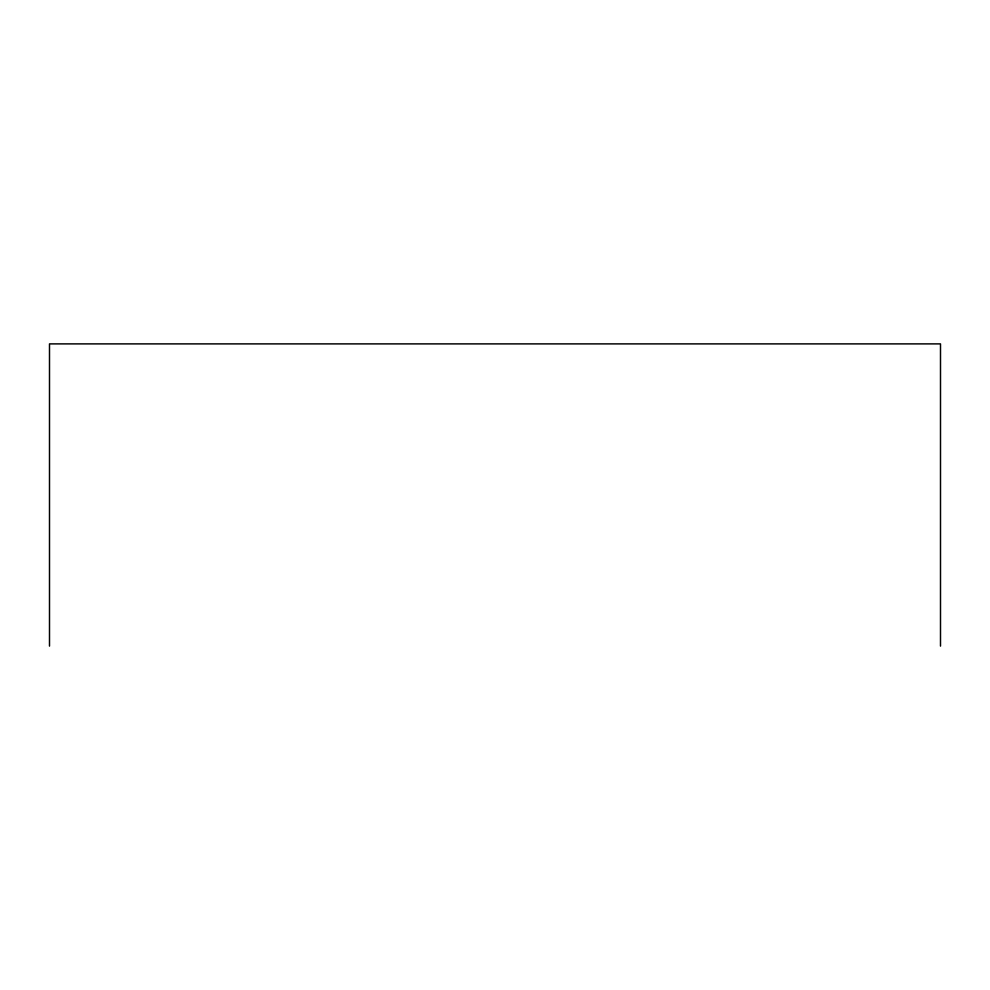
<?xml version="1.0" encoding="UTF-8"?>
<svg xmlns="http://www.w3.org/2000/svg" width="990" height="990" viewBox="0 0 990 990"><rect width="100%" height="100%" fill="white"/><g stroke="black" fill="none" stroke-linecap="round" stroke-linejoin="round"><path stroke-width="1.49" d="M940.5 646.111L940.5 343.889L49.5 343.889L49.5 646.111"/></g></svg>
